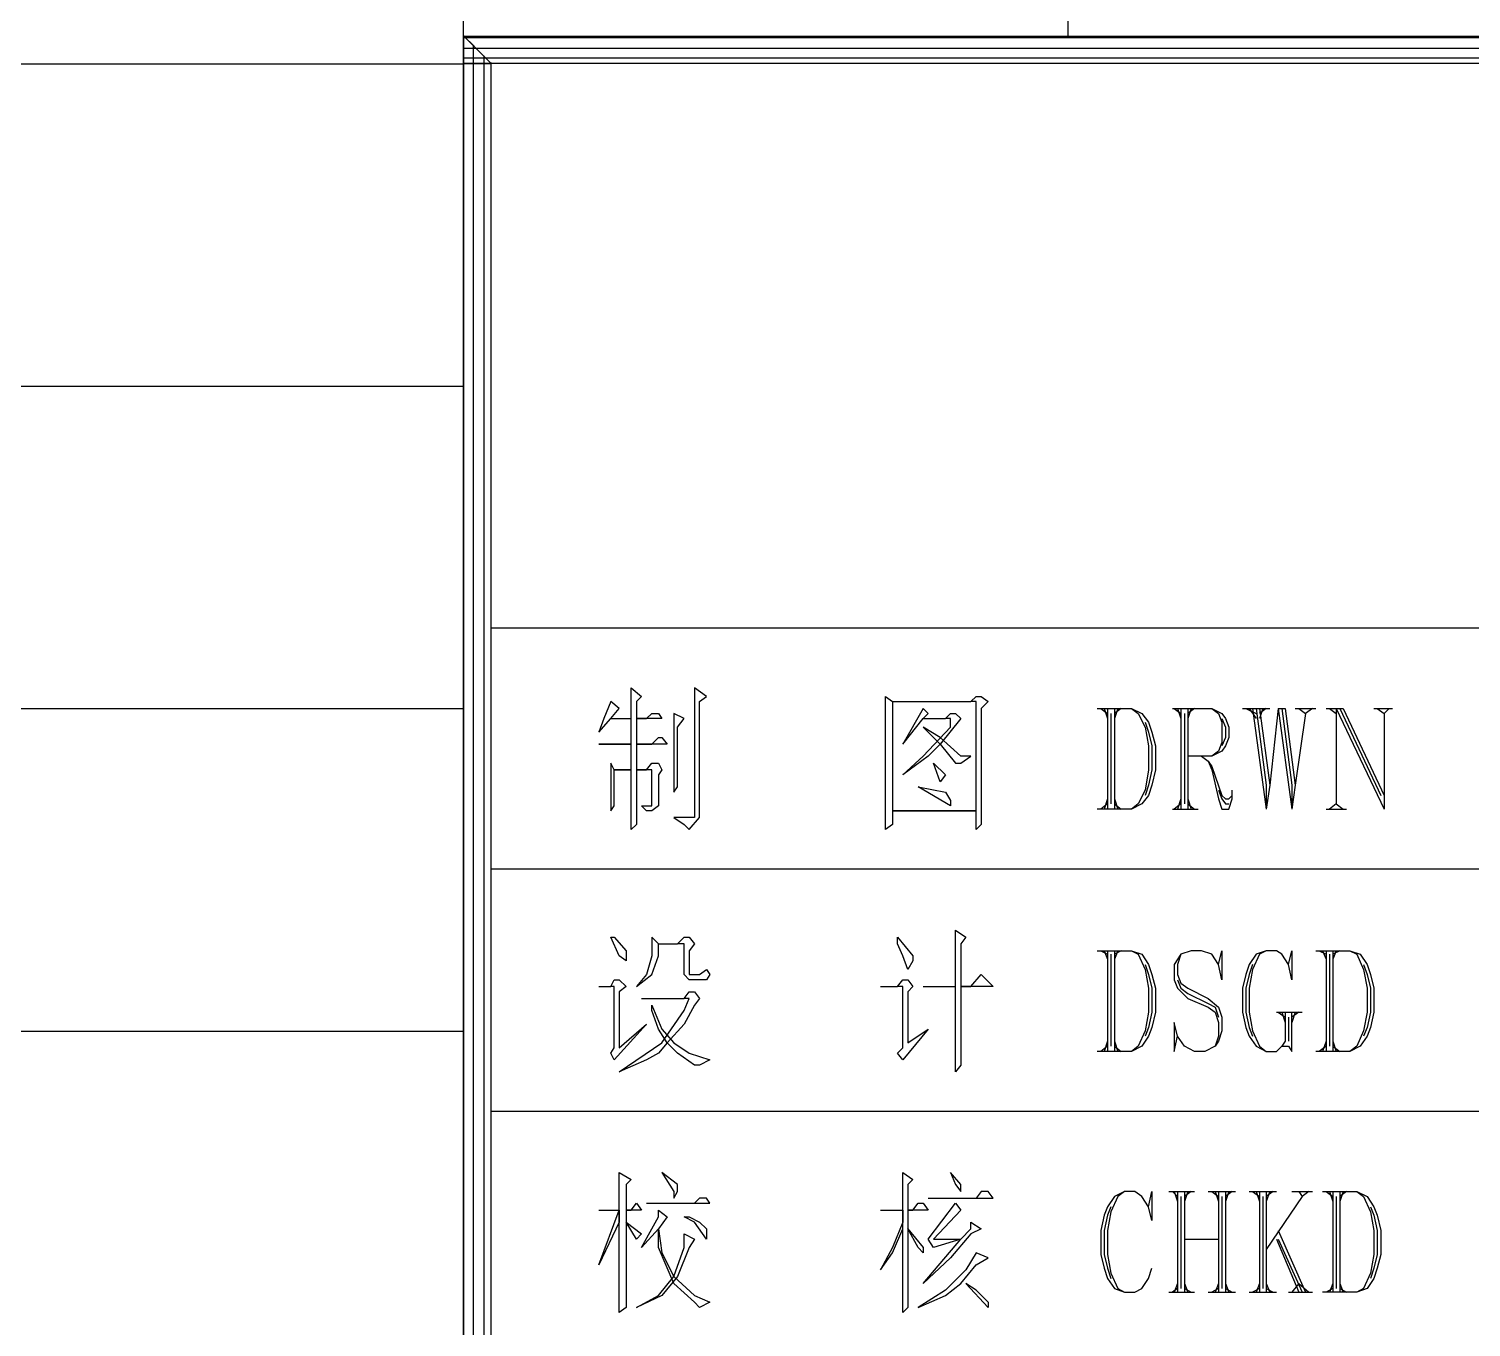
# Model space of a CAD drawing. Extents: x 635 to 1476, y -3 to 591.
# Drawn here: x 1273.6 to 1309.37, y 26.8 to 59.02 of the extents above; entities that cross this region are included whole.
import ezdxf

# ---------------------------------------------------------------- set-up
doc = ezdxf.new("R2010")
doc.units = 0
doc.header["$LTSCALE"] = 3
doc.header["$MEASUREMENT"] = 0
for name, color, linetype in [('1', 21, 'CONTINUOUS'), ('2', 253, 'CONTINUOUS'), ('BORDER', 7, 'CONTINUOUS')]:
    doc.layers.add(name, color=color, linetype=linetype)

msp = doc.modelspace()

# ---------------------------------------------------------------- linework, layer by layer
at = {"layer": '1', "color": 122, "linetype": 'ByBlock'}
for p, q in [((1284.37787, 58.14232), (1103.46444, 58.14232)), ((1284.37787, 50.14232), (1103.46444, 50.14232)), ((1284.37787, 42.14232), (1103.46444, 42.14232)), ((1284.37787, 34.14232), (1103.46444, 34.14232))]:
    msp.add_line(p, q, dxfattribs=at)
at = {"layer": '2', "color": 122}
msp.add_line((1284.37787, 58.83987), (1284.37787, 167.18051), dxfattribs=at)
at = {"layer": '2', "color": 122, "linetype": 'ByBlock'}
msp.add_line((1299.37787, 58.83987), (1299.37787, 167.18051), dxfattribs=at)
at = {"layer": 'BORDER', "color": 122}
for p, q in [((1284.37787, 58.85771), (1284.37787, 7.49492)), ((1284.37787, 7.49492), (1284.37787, 58.85771)), ((1284.37787, 58.83987), (1465.7913, 58.83987)), ((1465.74895, 58.79752), (1284.37787, 58.79752)), ((1285.06879, 58.16237), (1284.3913, 58.83987)), ((1284.64536, 58.5858), (1284.3913, 58.83987)), ((1284.3913, 58.83987), (1285.06879, 58.16237)), ((1284.3913, 58.83987), (1285.74629, 58.83987)), ((1285.70395, 58.79752), (1284.3913, 58.79752)), ((1284.43364, 58.79752), (1284.6877, 58.54346)), ((1284.3913, 58.54346), (1285.44989, 58.54346)), ((1284.63193, 7.74898), (1284.63193, 58.60365)), ((1284.6877, 58.54346), (1465.49489, 58.54346)), ((1284.88599, 58.34958), (1284.88599, 8.00304)), ((1285.19583, 58.2894), (1284.3913, 58.2894)), ((1285.06879, 58.16237), (1284.3913, 58.16237)), ((1284.3913, 58.16237), (1285.06879, 58.16237)), ((1284.3913, 58.16237), (1285.06879, 58.16237)), ((1285.06879, 58.16237), (1284.3913, 58.16237)), ((1465.24083, 58.2894), (1284.94176, 58.2894)), ((1285.05536, 58.18021), (1285.05536, 8.17241)), ((1465.1138, 58.16237), (1285.06879, 58.16237)), ((1465.1138, 44.14663), (1285.06879, 44.14663)), ((1288.54097, 42.66461), (1288.79503, 42.45289)), ((1288.54097, 41.90242), (1288.54097, 42.66461)), ((1290.40409, 42.45289), (1290.10768, 42.66461)), ((1290.10768, 42.66461), (1290.10768, 39.44649)), ((1288.03285, 42.32586), (1287.86347, 41.90242)), ((1288.24457, 42.15649), (1288.03285, 42.32586)), ((1288.79503, 42.45289), (1288.668, 42.32586)), ((1288.668, 42.32586), (1288.668, 41.90242)), ((1290.23471, 42.32586), (1290.40409, 42.45289)), ((1290.23471, 39.44649), (1290.23471, 42.32586)), ((1294.85017, 42.45289), (1295.01954, 42.32586)), ((1294.85017, 39.15009), (1294.85017, 42.45289)), ((1295.01954, 42.32586), (1296.96735, 42.32586)), ((1295.01954, 42.32586), (1295.01954, 39.27712)), ((1296.96735, 42.32586), (1297.09438, 42.45289)), ((1297.09438, 42.32586), (1296.96735, 42.32586)), ((1297.09438, 42.45289), (1297.22141, 42.45289)), ((1297.09438, 39.61587), (1297.09438, 42.32586)), ((1297.22141, 42.45289), (1297.39078, 42.32586)), ((1297.39078, 42.32586), (1297.22141, 42.15649)), ((1287.73644, 41.56368), (1288.03285, 41.90242)), ((1287.86347, 41.90242), (1287.73644, 41.56368)), ((1288.03285, 41.90242), (1288.24457, 42.15649)), ((1288.03285, 41.90242), (1288.54097, 41.90242)), ((1288.54097, 41.26727), (1288.54097, 41.90242)), ((1288.668, 41.90242), (1288.668, 41.26727)), ((1289.30316, 41.90242), (1288.668, 41.90242)), ((1288.668, 41.90242), (1288.92206, 41.90242)), ((1288.92206, 41.90242), (1289.04909, 42.02945)), ((1289.04909, 42.02945), (1289.21847, 42.02945)), ((1289.21847, 42.02945), (1289.30316, 41.90242)), ((1289.85362, 41.90242), (1289.59956, 42.02945)), ((1289.59956, 42.02945), (1289.59956, 40.08165)), ((1289.68425, 41.69071), (1289.85362, 41.90242)), ((1295.78173, 42.15649), (1295.2736, 41.26727)), ((1295.2736, 41.26727), (1295.78173, 41.90242)), ((1295.90876, 42.02945), (1295.78173, 42.15649)), ((1295.78173, 41.90242), (1295.90876, 42.02945)), ((1295.78173, 41.90242), (1296.33219, 41.90242)), ((1296.71329, 41.90242), (1296.20516, 41.26727)), ((1296.33219, 41.90242), (1296.45922, 42.02945)), ((1296.45922, 41.90242), (1296.33219, 41.90242)), ((1296.45922, 42.02945), (1296.58626, 42.02945)), ((1296.45922, 41.69071), (1296.45922, 41.90242)), ((1296.58626, 42.02945), (1296.71329, 41.90242)), ((1297.22141, 42.15649), (1297.22141, 39.27712)), ((1300.10077, 42.15649), (1300.94765, 42.15649)), ((1300.18546, 42.15649), (1300.35484, 42.02945)), ((1300.27015, 42.15649), (1300.35484, 41.90242)), ((1300.35484, 42.15649), (1300.35484, 39.65821)), ((1300.43952, 42.02945), (1300.43952, 39.78524)), ((1300.69358, 42.15649), (1300.52421, 42.02945)), ((1300.6089, 42.15649), (1300.52421, 41.90242)), ((1300.52421, 42.15649), (1300.52421, 39.65821)), ((1300.94765, 42.15649), (1301.11702, 42.02945)), ((1300.94765, 42.15649), (1301.20171, 42.02945)), ((1301.11702, 42.02945), (1301.2864, 41.69071)), ((1301.20171, 42.02945), (1301.37108, 41.81774)), ((1301.96389, 42.15649), (1302.9378, 42.15649)), ((1302.00624, 42.15649), (1302.17561, 42.02945)), ((1302.09092, 42.15649), (1302.17561, 41.90242)), ((1302.17561, 42.15649), (1302.17561, 39.65821)), ((1302.2603, 42.02945), (1302.2603, 39.78524)), ((1302.51436, 42.15649), (1302.34499, 42.02945)), ((1302.42967, 42.15649), (1302.34499, 41.90242)), ((1302.34499, 42.15649), (1302.34499, 39.65821)), ((1302.9378, 42.15649), (1303.10717, 42.02945)), ((1302.9378, 42.15649), (1303.19186, 42.02945)), ((1303.10717, 42.02945), (1303.19186, 41.81774)), ((1303.19186, 42.02945), (1303.27654, 41.90242)), ((1303.19186, 41.90242), (1303.27654, 41.69071)), ((1303.27654, 41.90242), (1303.36123, 41.69071)), ((1303.69998, 42.15649), (1304.37748, 42.15649)), ((1303.78467, 42.15649), (1304.03873, 42.02945)), ((1303.86936, 42.15649), (1304.03873, 41.90242)), ((1303.95404, 42.15649), (1304.29279, 39.65821)), ((1304.03873, 42.15649), (1304.29279, 40.25102)), ((1304.29279, 42.15649), (1304.12342, 42.02945)), ((1304.2081, 42.15649), (1304.12342, 41.90242)), ((1304.12342, 42.15649), (1304.37748, 40.25102)), ((1304.5892, 42.15649), (1304.37748, 40.25102)), ((1304.5892, 42.15649), (1304.75857, 42.15649)), ((1304.5892, 42.15649), (1304.92795, 39.65821)), ((1304.67388, 42.15649), (1304.92795, 40.25102)), ((1304.75857, 42.15649), (1305.01263, 40.25102)), ((1305.01263, 42.15649), (1305.52076, 42.15649)), ((1305.26669, 42.02945), (1305.01263, 40.25102)), ((1305.09732, 42.15649), (1305.26669, 42.02945)), ((1305.43607, 42.15649), (1305.26669, 42.02945)), ((1305.77482, 42.15649), (1306.19825, 42.15649)), ((1305.8595, 42.15649), (1306.02888, 42.02945)), ((1306.02888, 42.15649), (1307.2145, 39.65821)), ((1306.02888, 42.15649), (1306.02888, 39.78524)), ((1306.11357, 42.15649), (1307.12981, 39.99696)), ((1306.19825, 42.15649), (1307.2145, 39.99696)), ((1306.96044, 42.15649), (1307.42622, 42.15649)), ((1307.04513, 42.15649), (1307.2145, 42.02945)), ((1307.34153, 42.15649), (1307.2145, 42.02945)), ((1307.2145, 42.02945), (1307.2145, 39.65821)), ((1289.68425, 40.20868), (1289.68425, 41.69071)), ((1295.78173, 41.69071), (1296.20516, 41.26727)), ((1296.20516, 41.43664), (1295.78173, 41.69071)), ((1295.78173, 40.97086), (1296.45922, 41.69071)), ((1301.2864, 41.81774), (1301.37108, 41.56368)), ((1301.2864, 41.69071), (1301.37108, 41.22493)), ((1301.37108, 41.81774), (1301.45577, 41.56368)), ((1301.37108, 41.56368), (1301.45577, 41.22493)), ((1301.45577, 41.56368), (1301.54046, 41.22493)), ((1303.19186, 41.81774), (1303.19186, 41.30961)), ((1303.27654, 41.69071), (1303.27654, 41.43664)), ((1303.36123, 41.69071), (1303.36123, 41.43664)), ((1287.73644, 41.26727), (1288.54097, 41.26727)), ((1288.54097, 41.26727), (1287.73644, 41.26727)), ((1288.54097, 40.63212), (1288.54097, 41.26727)), ((1289.43019, 41.26727), (1288.668, 41.26727)), ((1288.668, 41.26727), (1289.04909, 41.26727)), ((1288.668, 41.26727), (1288.668, 40.63212)), ((1289.04909, 41.26727), (1289.21847, 41.43664)), ((1289.21847, 41.43664), (1289.30316, 41.43664)), ((1289.30316, 41.43664), (1289.43019, 41.26727)), ((1296.20516, 41.26727), (1295.90876, 40.97086)), ((1296.71329, 40.97086), (1296.20516, 41.43664)), ((1296.20516, 41.26727), (1296.58626, 40.80149)), ((1301.37108, 41.22493), (1301.37108, 40.63212)), ((1301.45577, 41.22493), (1301.45577, 40.63212)), ((1301.54046, 41.22493), (1301.54046, 40.63212)), ((1303.19186, 41.30961), (1303.10717, 41.0979)), ((1303.27654, 41.43664), (1303.19186, 41.22493)), ((1303.27654, 41.22493), (1303.19186, 41.0979)), ((1303.36123, 41.43664), (1303.27654, 41.22493)), ((1288.03285, 40.80149), (1288.03285, 39.61587)), ((1288.11753, 40.63212), (1288.03285, 40.80149)), ((1288.92206, 40.63212), (1289.04909, 40.80149)), ((1289.04909, 40.80149), (1289.21847, 40.80149)), ((1289.21847, 40.80149), (1289.30316, 40.63212)), ((1295.2736, 40.50509), (1295.78173, 40.97086)), ((1295.90876, 40.97086), (1295.2736, 40.50509)), ((1296.20516, 40.33571), (1296.03579, 40.80149)), ((1296.03579, 40.80149), (1296.33219, 40.50509)), ((1296.58626, 40.80149), (1296.71329, 40.80149)), ((1296.96735, 40.97086), (1296.71329, 40.97086)), ((1296.71329, 40.80149), (1296.96735, 40.97086)), ((1302.9378, 40.97086), (1302.34499, 40.97086)), ((1302.68373, 40.97086), (1302.85311, 40.84383)), ((1302.85311, 40.84383), (1302.9378, 40.7168)), ((1302.85311, 40.84383), (1302.9378, 40.63212)), ((1303.10717, 41.0979), (1302.9378, 40.97086)), ((1303.19186, 41.0979), (1302.9378, 40.97086)), ((1288.11753, 40.63212), (1288.54097, 40.63212)), ((1288.11753, 39.7429), (1288.11753, 40.63212)), ((1288.54097, 40.63212), (1288.11753, 40.63212)), ((1288.54097, 39.15009), (1288.54097, 40.63212)), ((1288.668, 40.63212), (1288.668, 39.27712)), ((1289.04909, 40.63212), (1288.668, 40.63212)), ((1288.668, 40.63212), (1288.92206, 40.63212)), ((1289.04909, 39.7429), (1289.04909, 40.63212)), ((1289.30316, 40.63212), (1289.21847, 40.50509)), ((1289.21847, 40.50509), (1289.21847, 39.7429)), ((1296.33219, 40.50509), (1296.20516, 40.33571)), ((1301.37108, 40.63212), (1301.2864, 40.12399)), ((1301.45577, 40.63212), (1301.37108, 40.25102)), ((1301.54046, 40.63212), (1301.45577, 40.25102)), ((1302.9378, 40.7168), (1303.19186, 39.99696)), ((1302.9378, 40.63212), (1303.10717, 39.91227)), ((1289.59956, 40.08165), (1289.68425, 40.20868)), ((1296.45922, 39.7429), (1295.6547, 40.20868)), ((1295.6547, 40.20868), (1296.33219, 40.08165)), ((1296.33219, 40.08165), (1296.45922, 39.86993)), ((1301.2864, 40.12399), (1301.11702, 39.78524)), ((1301.37108, 40.25102), (1301.2864, 39.99696)), ((1301.45577, 40.25102), (1301.37108, 39.99696)), ((1303.10717, 40.12399), (1303.19186, 39.91227)), ((1303.44592, 39.91227), (1303.44592, 40.12399)), ((1304.37748, 40.25102), (1304.29279, 39.65821)), ((1304.29279, 40.25102), (1304.29279, 39.65821)), ((1305.01263, 40.25102), (1304.92795, 39.65821)), ((1304.92795, 40.25102), (1304.92795, 39.65821)), ((1288.03285, 39.61587), (1288.11753, 39.7429)), ((1288.79503, 39.7429), (1289.04909, 39.7429)), ((1288.92206, 39.61587), (1288.79503, 39.7429)), ((1289.21847, 39.7429), (1289.04909, 39.61587)), ((1296.45922, 39.86993), (1296.45922, 39.7429)), ((1300.35484, 39.78524), (1300.18546, 39.65821)), ((1300.35484, 39.91227), (1300.27015, 39.65821)), ((1300.52421, 39.91227), (1300.6089, 39.65821)), ((1300.52421, 39.78524), (1300.69358, 39.65821)), ((1301.11702, 39.78524), (1300.94765, 39.65821)), ((1301.20171, 39.78524), (1300.94765, 39.65821)), ((1301.37108, 39.99696), (1301.20171, 39.78524)), ((1302.17561, 39.78524), (1302.00624, 39.65821)), ((1302.17561, 39.91227), (1302.09092, 39.65821)), ((1302.34499, 39.91227), (1302.42967, 39.65821)), ((1302.34499, 39.78524), (1302.51436, 39.65821)), ((1303.10717, 39.91227), (1303.19186, 39.65821)), ((1303.19186, 39.99696), (1303.27654, 39.91227)), ((1303.19186, 39.91227), (1303.27654, 39.78524)), ((1303.27654, 39.91227), (1303.36123, 39.91227)), ((1303.27654, 39.78524), (1303.36123, 39.78524)), ((1303.36123, 39.91227), (1303.44592, 39.99696)), ((1303.36123, 39.65821), (1303.44592, 39.91227)), ((1306.02888, 39.78524), (1305.8595, 39.65821)), ((1306.02888, 39.78524), (1306.19825, 39.65821)), ((1289.04909, 39.61587), (1288.92206, 39.61587)), ((1289.59956, 39.44649), (1289.85362, 39.27712)), ((1290.10768, 39.44649), (1289.59956, 39.44649)), ((1289.98065, 39.15009), (1290.23471, 39.44649)), ((1295.01954, 39.61587), (1297.09438, 39.61587)), ((1297.09438, 39.61587), (1295.01954, 39.61587)), ((1297.09438, 39.15009), (1297.09438, 39.61587)), ((1300.94765, 39.65821), (1300.10077, 39.65821)), ((1301.96389, 39.65821), (1302.59905, 39.65821)), ((1303.19186, 39.65821), (1303.36123, 39.65821)), ((1305.77482, 39.65821), (1306.28294, 39.65821)), ((1288.668, 39.27712), (1288.54097, 39.15009)), ((1289.85362, 39.27712), (1289.98065, 39.15009)), ((1295.01954, 39.27712), (1294.85017, 39.15009)), ((1297.22141, 39.27712), (1297.09438, 39.15009)), ((1285.06879, 38.17619), (1345.06968, 38.17619)), ((1296.58626, 36.65182), (1296.84032, 36.48244)), ((1296.58626, 35.25448), (1296.58626, 36.65182)), ((1288.24457, 36.01666), (1288.03285, 36.48244)), ((1288.03285, 36.48244), (1288.11753, 36.48244)), ((1288.11753, 36.48244), (1288.41394, 36.14369)), ((1288.41394, 36.14369), (1288.41394, 35.88963)), ((1289.04909, 36.48244), (1289.04909, 36.01666)), ((1289.21847, 36.31307), (1289.04909, 36.48244)), ((1289.21847, 36.31307), (1289.68425, 36.31307)), ((1289.21847, 36.01666), (1289.21847, 36.31307)), ((1289.68425, 36.31307), (1289.85362, 36.48244)), ((1289.85362, 36.31307), (1289.68425, 36.31307)), ((1289.85362, 36.48244), (1289.98065, 36.48244)), ((1289.85362, 35.55088), (1289.85362, 36.31307)), ((1289.98065, 36.48244), (1290.10768, 36.31307)), ((1290.10768, 36.31307), (1289.98065, 36.14369)), ((1289.98065, 36.14369), (1289.98065, 35.55088)), ((1295.14657, 36.31307), (1295.14657, 36.48244)), ((1295.14657, 36.48244), (1295.52767, 36.01666)), ((1295.2736, 36.01666), (1295.14657, 36.31307)), ((1296.84032, 36.48244), (1296.71329, 36.31307)), ((1296.71329, 36.31307), (1296.71329, 35.25448)), ((1300.10077, 36.14369), (1300.94765, 36.14369)), ((1300.18546, 36.14369), (1300.35484, 36.05901)), ((1300.27015, 36.14369), (1300.35484, 35.93198)), ((1300.35484, 36.14369), (1300.35484, 33.64542)), ((1300.69358, 36.14369), (1300.52421, 36.05901)), ((1300.6089, 36.14369), (1300.52421, 35.93198)), ((1300.52421, 36.14369), (1300.52421, 33.64542)), ((1300.94765, 36.14369), (1301.11702, 36.05901)), ((1300.94765, 36.14369), (1301.20171, 36.05901)), ((1302.42967, 36.14369), (1302.17561, 36.05901)), ((1302.68373, 36.14369), (1302.42967, 36.14369)), ((1302.9378, 36.05901), (1302.68373, 36.14369)), ((1303.10717, 35.80494), (1303.19186, 36.14369)), ((1303.19186, 36.14369), (1303.19186, 35.42385)), ((1304.29279, 36.14369), (1304.03873, 36.05901)), ((1304.29279, 36.14369), (1304.12342, 36.05901)), ((1304.54685, 36.14369), (1304.29279, 36.14369)), ((1304.67388, 36.05901), (1304.54685, 36.14369)), ((1304.84326, 35.80494), (1304.92795, 36.14369)), ((1304.92795, 36.14369), (1304.92795, 35.42385)), ((1305.52076, 36.14369), (1306.36763, 36.14369)), ((1305.60544, 36.14369), (1305.77482, 36.05901)), ((1305.69013, 36.14369), (1305.77482, 35.93198)), ((1305.77482, 36.14369), (1305.77482, 33.64542)), ((1306.11357, 36.14369), (1305.94419, 36.05901)), ((1306.02888, 36.14369), (1305.94419, 35.93198)), ((1305.94419, 36.14369), (1305.94419, 33.64542)), ((1306.36763, 36.14369), (1306.537, 36.05901)), ((1306.36763, 36.14369), (1306.62169, 36.05901)), ((1288.41394, 35.88963), (1288.24457, 36.01666)), ((1289.04909, 36.01666), (1288.92206, 35.55088)), ((1289.04909, 35.55088), (1289.21847, 36.01666)), ((1295.40063, 35.67791), (1295.2736, 36.01666)), ((1295.52767, 35.88963), (1295.40063, 35.67791)), ((1295.52767, 36.01666), (1295.52767, 35.88963)), ((1300.43952, 36.05901), (1300.43952, 33.77245)), ((1301.11702, 36.05901), (1301.2864, 35.67791)), ((1301.20171, 36.05901), (1301.37108, 35.80494)), ((1301.2864, 35.80494), (1301.37108, 35.55088)), ((1301.37108, 35.80494), (1301.45577, 35.55088)), ((1302.17561, 36.05901), (1302.00624, 35.80494)), ((1302.00624, 35.80494), (1302.00624, 35.42385)), ((1302.17561, 36.05901), (1302.09092, 35.80494)), ((1302.09092, 35.80494), (1302.09092, 35.55088)), ((1303.10717, 35.80494), (1302.9378, 36.05901)), ((1303.19186, 35.42385), (1303.10717, 35.80494)), ((1303.86936, 35.80494), (1303.78467, 35.55088)), ((1304.03873, 36.05901), (1303.86936, 35.80494)), ((1303.95404, 35.80494), (1303.86936, 35.55088)), ((1304.12342, 36.05901), (1303.95404, 35.67791)), ((1304.84326, 35.80494), (1304.67388, 36.05901)), ((1304.92795, 35.42385), (1304.84326, 35.80494)), ((1305.8595, 36.05901), (1305.8595, 33.77245)), ((1306.537, 36.05901), (1306.70638, 35.67791)), ((1306.62169, 36.05901), (1306.79106, 35.80494)), ((1306.70638, 35.80494), (1306.79106, 35.55088)), ((1306.79106, 35.80494), (1306.87575, 35.55088)), ((1288.03285, 35.25448), (1288.11753, 35.42385)), ((1288.11753, 35.42385), (1288.24457, 35.42385)), ((1288.24457, 35.42385), (1288.41394, 35.25448)), ((1288.668, 35.25448), (1289.04909, 35.55088)), ((1288.92206, 35.55088), (1288.668, 35.25448)), ((1289.98065, 35.42385), (1289.85362, 35.55088)), ((1289.98065, 35.55088), (1290.23471, 35.55088)), ((1290.40409, 35.42385), (1289.98065, 35.42385)), ((1290.23471, 35.55088), (1290.40409, 35.67791)), ((1290.40409, 35.67791), (1290.48878, 35.55088)), ((1290.48878, 35.55088), (1290.40409, 35.42385)), ((1295.14657, 35.25448), (1295.2736, 35.42385)), ((1295.2736, 35.42385), (1295.40063, 35.42385)), ((1295.40063, 35.42385), (1295.52767, 35.25448)), ((1296.96735, 35.25448), (1297.22141, 35.55088)), ((1297.22141, 35.55088), (1297.51781, 35.25448)), ((1301.2864, 35.67791), (1301.37108, 35.21213)), ((1301.37108, 35.55088), (1301.45577, 35.21213)), ((1301.45577, 35.55088), (1301.54046, 35.21213)), ((1302.00624, 35.42385), (1302.09092, 35.21213)), ((1302.09092, 35.55088), (1302.17561, 35.33917)), ((1302.09092, 35.42385), (1302.17561, 35.21213)), ((1303.78467, 35.55088), (1303.69998, 35.21213)), ((1303.86936, 35.55088), (1303.78467, 35.21213)), ((1303.95404, 35.67791), (1303.86936, 35.21213)), ((1306.70638, 35.67791), (1306.79106, 35.21213)), ((1306.79106, 35.55088), (1306.87575, 35.21213)), ((1306.87575, 35.55088), (1306.96044, 35.21213)), ((1287.73644, 35.25448), (1288.03285, 35.25448)), ((1288.11753, 35.25448), (1288.03285, 35.25448)), ((1288.11753, 33.73011), (1288.11753, 35.25448)), ((1288.41394, 35.25448), (1288.24457, 35.12745)), ((1288.24457, 35.12745), (1288.24457, 33.73011)), ((1289.85362, 34.95807), (1289.98065, 35.12745)), ((1289.98065, 35.12745), (1290.10768, 35.12745)), ((1290.10768, 35.12745), (1290.23471, 34.95807)), ((1294.72314, 35.25448), (1295.14657, 35.25448)), ((1295.2736, 35.25448), (1295.14657, 35.25448)), ((1295.2736, 33.73011), (1295.2736, 35.25448)), ((1295.52767, 35.25448), (1295.40063, 35.12745)), ((1295.40063, 35.12745), (1295.40063, 33.85714)), ((1295.78173, 35.25448), (1296.58626, 35.25448)), ((1296.58626, 33.1373), (1296.58626, 35.25448)), ((1296.71329, 35.25448), (1296.71329, 33.30667)), ((1297.51781, 35.25448), (1296.71329, 35.25448)), ((1296.71329, 35.25448), (1296.96735, 35.25448)), ((1301.37108, 35.21213), (1301.37108, 34.61932)), ((1301.45577, 35.21213), (1301.45577, 34.61932)), ((1301.54046, 35.21213), (1301.54046, 34.61932)), ((1302.09092, 35.21213), (1302.34499, 34.95807)), ((1302.17561, 35.33917), (1302.34499, 35.21213)), ((1302.17561, 35.21213), (1302.34499, 35.0851)), ((1302.34499, 35.21213), (1302.85311, 34.95807)), ((1302.34499, 35.0851), (1302.85311, 34.83104)), ((1303.69998, 35.21213), (1303.69998, 34.61932)), ((1303.78467, 35.21213), (1303.78467, 34.61932)), ((1303.86936, 35.21213), (1303.86936, 34.61932)), ((1306.79106, 35.21213), (1306.79106, 34.61932)), ((1306.87575, 35.21213), (1306.87575, 34.61932)), ((1306.96044, 35.21213), (1306.96044, 34.61932)), ((1288.79503, 34.95807), (1289.85362, 34.95807)), ((1289.04909, 34.66167), (1289.04909, 34.7887)), ((1289.04909, 34.7887), (1289.30316, 34.19589)), ((1289.98065, 34.95807), (1289.85362, 34.95807)), ((1289.85362, 34.66167), (1289.98065, 34.95807)), ((1290.10768, 34.7887), (1289.85362, 34.32292)), ((1290.23471, 34.95807), (1290.10768, 34.7887)), ((1302.34499, 34.95807), (1302.85311, 34.74635)), ((1302.85311, 34.95807), (1303.10717, 34.74635)), ((1302.85311, 34.83104), (1303.02248, 34.74635)), ((1302.85311, 34.74635), (1303.02248, 34.61932)), ((1303.02248, 34.74635), (1303.10717, 34.49229)), ((1303.10717, 34.74635), (1303.19186, 34.49229)), ((1289.21847, 34.19589), (1289.04909, 34.66167)), ((1289.30316, 33.85714), (1289.85362, 34.66167)), ((1301.37108, 34.61932), (1301.2864, 34.15354)), ((1301.45577, 34.61932), (1301.37108, 34.23823)), ((1301.54046, 34.61932), (1301.45577, 34.23823)), ((1302.00624, 34.36526), (1302.00624, 33.64542)), ((1302.09092, 34.02651), (1302.00624, 34.36526)), ((1303.02248, 34.61932), (1303.10717, 34.36526)), ((1303.10717, 34.36526), (1303.10717, 34.02651)), ((1303.19186, 34.49229), (1303.19186, 34.15354)), ((1303.69998, 34.61932), (1303.78467, 34.23823)), ((1303.78467, 34.61932), (1303.86936, 34.23823)), ((1303.86936, 34.61932), (1303.95404, 34.15354)), ((1304.54685, 34.61932), (1305.18201, 34.61932)), ((1304.5892, 34.61932), (1304.75857, 34.49229)), ((1304.67388, 34.61932), (1304.75857, 34.36526)), ((1304.75857, 34.61932), (1304.75857, 33.89948)), ((1304.84326, 34.49229), (1304.84326, 33.89948)), ((1305.09732, 34.61932), (1304.92795, 34.49229)), ((1305.01263, 34.61932), (1304.92795, 34.36526)), ((1304.92795, 33.64542), (1304.92795, 34.61932)), ((1306.79106, 34.61932), (1306.70638, 34.15354)), ((1306.87575, 34.61932), (1306.79106, 34.23823)), ((1306.96044, 34.61932), (1306.87575, 34.23823)), ((1288.92206, 34.32292), (1288.11753, 33.4337)), ((1288.24457, 33.73011), (1288.92206, 34.32292)), ((1289.43019, 33.85714), (1289.21847, 34.19589)), ((1289.30316, 34.19589), (1289.59956, 33.85714)), ((1289.85362, 34.32292), (1289.43019, 33.85714)), ((1295.90876, 34.19589), (1295.2736, 33.4337)), ((1295.40063, 33.85714), (1295.90876, 34.19589)), ((1301.2864, 34.15354), (1301.11702, 33.77245)), ((1301.37108, 34.02651), (1301.20171, 33.77245)), ((1301.37108, 34.23823), (1301.2864, 34.02651)), ((1301.45577, 34.23823), (1301.37108, 34.02651)), ((1302.00624, 33.64542), (1302.09092, 34.02651)), ((1302.2603, 33.77245), (1302.09092, 34.02651)), ((1303.10717, 34.02651), (1303.02248, 33.77245)), ((1303.19186, 34.15354), (1303.10717, 33.89948)), ((1303.78467, 34.23823), (1303.86936, 34.02651)), ((1303.86936, 34.23823), (1303.95404, 34.02651)), ((1303.86936, 34.02651), (1304.03873, 33.77245)), ((1303.95404, 34.15354), (1304.12342, 33.77245)), ((1306.70638, 34.15354), (1306.537, 33.77245)), ((1306.79106, 34.02651), (1306.62169, 33.77245)), ((1306.79106, 34.23823), (1306.70638, 34.02651)), ((1306.87575, 34.23823), (1306.79106, 34.02651)), ((1288.03285, 33.60308), (1288.11753, 33.73011)), ((1288.24457, 33.1373), (1289.30316, 33.85714)), ((1289.43019, 33.85714), (1289.21847, 33.60308)), ((1289.68425, 33.60308), (1289.43019, 33.85714)), ((1289.59956, 33.85714), (1289.98065, 33.60308)), ((1295.14657, 33.60308), (1295.2736, 33.73011)), ((1300.94765, 33.64542), (1300.10077, 33.64542)), ((1300.35484, 33.77245), (1300.18546, 33.64542)), ((1300.35484, 33.89948), (1300.27015, 33.64542)), ((1300.52421, 33.89948), (1300.6089, 33.64542)), ((1300.52421, 33.77245), (1300.69358, 33.64542)), ((1301.11702, 33.77245), (1300.94765, 33.64542)), ((1301.20171, 33.77245), (1300.94765, 33.64542)), ((1302.51436, 33.64542), (1302.2603, 33.77245)), ((1302.76842, 33.64542), (1302.51436, 33.64542)), ((1303.02248, 33.77245), (1302.76842, 33.64542)), ((1303.10717, 33.89948), (1303.02248, 33.77245)), ((1304.03873, 33.77245), (1304.29279, 33.64542)), ((1304.12342, 33.77245), (1304.29279, 33.64542)), ((1304.29279, 33.64542), (1304.54685, 33.64542)), ((1304.54685, 33.64542), (1304.67388, 33.77245)), ((1304.75857, 33.89948), (1304.67388, 33.77245)), ((1304.67388, 33.77245), (1304.84326, 33.77245)), ((1304.84326, 33.77245), (1304.92795, 33.64542)), ((1306.36763, 33.64542), (1305.52076, 33.64542)), ((1305.77482, 33.77245), (1305.60544, 33.64542)), ((1305.77482, 33.89948), (1305.69013, 33.64542)), ((1305.94419, 33.89948), (1306.02888, 33.64542)), ((1305.94419, 33.77245), (1306.11357, 33.64542)), ((1306.537, 33.77245), (1306.36763, 33.64542)), ((1306.62169, 33.77245), (1306.36763, 33.64542)), ((1288.11753, 33.4337), (1288.03285, 33.60308)), ((1288.92206, 33.4337), (1288.24457, 33.1373)), ((1289.21847, 33.60308), (1288.92206, 33.4337)), ((1290.10768, 33.30667), (1289.68425, 33.60308)), ((1289.98065, 33.60308), (1290.48878, 33.4337)), ((1290.23471, 33.30667), (1290.10768, 33.30667)), ((1290.48878, 33.4337), (1290.23471, 33.30667)), ((1295.2736, 33.4337), (1295.14657, 33.60308)), ((1296.71329, 33.30667), (1296.58626, 33.1373)), ((1285.06879, 32.1634), (1345.06968, 32.1634)), ((1288.24457, 30.63903), (1288.54097, 30.46965)), ((1288.24457, 29.70747), (1288.24457, 30.63903)), ((1288.54097, 30.46965), (1288.41394, 30.34262)), ((1289.30316, 30.63903), (1289.59956, 30.17325)), ((1289.68425, 30.34262), (1289.30316, 30.63903)), ((1295.2736, 29.24169), (1295.2736, 30.63903)), ((1295.2736, 30.63903), (1295.52767, 30.46965)), ((1295.52767, 30.46965), (1295.40063, 30.34262)), ((1296.71329, 30.34262), (1296.45922, 30.63903)), ((1296.45922, 30.63903), (1296.58626, 30.34262)), ((1288.41394, 30.34262), (1288.41394, 29.70747)), ((1289.59956, 30.17325), (1289.59956, 30.00387)), ((1289.59956, 30.00387), (1289.68425, 30.17325)), ((1289.68425, 30.17325), (1289.68425, 30.34262)), ((1295.40063, 30.34262), (1295.40063, 29.70747)), ((1296.58626, 30.34262), (1296.71329, 30.17325)), ((1296.71329, 30.17325), (1296.71329, 30.34262)), ((1297.22141, 30.17325), (1297.09438, 30.00387)), ((1297.39078, 30.17325), (1297.22141, 30.17325)), ((1297.51781, 30.00387), (1297.39078, 30.17325)), ((1300.77827, 30.17325), (1300.52421, 30.04621)), ((1300.77827, 30.17325), (1300.6089, 30.04621)), ((1301.03233, 30.17325), (1300.77827, 30.17325)), ((1301.20171, 30.04621), (1301.03233, 30.17325)), ((1301.37108, 29.79215), (1301.45577, 30.17325)), ((1301.45577, 30.17325), (1301.45577, 29.4534)), ((1301.87921, 30.17325), (1302.51436, 30.17325)), ((1301.96389, 30.17325), (1302.09092, 30.04621)), ((1302.00624, 30.17325), (1302.09092, 29.91918)), ((1302.09092, 30.17325), (1302.09092, 27.67497)), ((1302.2603, 30.17325), (1302.2603, 27.67497)), ((1302.42967, 30.17325), (1302.2603, 30.04621)), ((1302.34499, 30.17325), (1302.2603, 29.91918)), ((1302.85311, 30.17325), (1303.53061, 30.17325)), ((1302.9378, 30.17325), (1303.10717, 30.04621)), ((1303.02248, 30.17325), (1303.10717, 29.91918)), ((1303.10717, 30.17325), (1303.10717, 27.67497)), ((1303.27654, 30.17325), (1303.27654, 27.67497)), ((1303.44592, 30.17325), (1303.27654, 30.04621)), ((1303.36123, 30.17325), (1303.27654, 29.91918)), ((1303.86936, 30.17325), (1304.54685, 30.17325)), ((1303.95404, 30.17325), (1304.12342, 30.04621)), ((1304.03873, 30.17325), (1304.12342, 29.91918)), ((1304.12342, 30.17325), (1304.12342, 27.67497)), ((1304.29279, 30.17325), (1304.29279, 27.67497)), ((1304.46217, 30.17325), (1304.29279, 30.04621)), ((1304.37748, 30.17325), (1304.29279, 29.91918)), ((1304.92795, 30.17325), (1305.43607, 30.17325)), ((1305.09732, 30.17325), (1305.18201, 30.04621)), ((1305.35138, 30.17325), (1305.18201, 30.04621)), ((1305.69013, 30.17325), (1306.537, 30.17325)), ((1305.77482, 30.17325), (1305.94419, 30.04621)), ((1305.8595, 30.17325), (1305.94419, 29.91918)), ((1305.94419, 30.17325), (1305.94419, 27.67497)), ((1306.11357, 30.17325), (1306.11357, 27.67497)), ((1306.28294, 30.17325), (1306.11357, 30.04621)), ((1306.19825, 30.17325), (1306.11357, 29.91918)), ((1306.537, 30.17325), (1306.70638, 30.04621)), ((1306.537, 30.17325), (1306.79106, 30.04621)), ((1287.73644, 28.35247), (1288.24457, 29.70747)), ((1287.73644, 29.70747), (1288.24457, 29.70747)), ((1288.24457, 29.70747), (1288.24457, 29.41106)), ((1288.24457, 27.16685), (1288.24457, 29.70747)), ((1288.41394, 29.70747), (1288.41394, 29.41106)), ((1288.79503, 29.70747), (1288.41394, 29.70747)), ((1288.41394, 29.70747), (1288.54097, 29.70747)), ((1288.54097, 29.70747), (1288.668, 29.87684)), ((1288.668, 29.87684), (1288.79503, 29.70747)), ((1288.92206, 29.87684), (1290.48878, 29.87684)), ((1289.21847, 29.53809), (1289.21847, 29.70747)), ((1289.21847, 29.70747), (1289.43019, 29.53809)), ((1290.23471, 30.00387), (1290.10768, 29.87684)), ((1290.40409, 30.00387), (1290.23471, 30.00387)), ((1290.48878, 29.87684), (1290.40409, 30.00387)), ((1294.72314, 29.70747), (1295.2736, 29.70747)), ((1295.2736, 27.16685), (1295.2736, 29.70747)), ((1295.2736, 29.70747), (1295.2736, 29.41106)), ((1295.40063, 29.70747), (1295.52767, 29.70747)), ((1295.90876, 29.70747), (1295.40063, 29.70747)), ((1295.40063, 29.70747), (1295.40063, 29.24169)), ((1295.52767, 29.70747), (1295.6547, 29.87684)), ((1295.6547, 29.87684), (1295.78173, 29.87684)), ((1295.78173, 29.87684), (1295.90876, 29.70747)), ((1295.90876, 30.00387), (1297.51781, 30.00387)), ((1295.90876, 28.98762), (1296.58626, 29.87684)), ((1296.71329, 29.70747), (1296.03579, 28.98762)), ((1296.58626, 29.87684), (1296.71329, 29.70747)), ((1300.35484, 29.79215), (1300.27015, 29.58044)), ((1300.52421, 30.04621), (1300.35484, 29.79215)), ((1300.43952, 29.79215), (1300.35484, 29.58044)), ((1300.6089, 30.04621), (1300.43952, 29.66512)), ((1301.37108, 29.79215), (1301.20171, 30.04621)), ((1301.45577, 29.4534), (1301.37108, 29.79215)), ((1302.17561, 30.04621), (1302.17561, 27.75966)), ((1303.19186, 30.04621), (1303.19186, 27.75966)), ((1304.2081, 30.04621), (1304.2081, 27.75966)), ((1305.18201, 30.04621), (1304.29279, 28.73356)), ((1306.02888, 30.04621), (1306.02888, 27.75966)), ((1306.70638, 30.04621), (1306.87575, 29.66512)), ((1306.79106, 30.04621), (1306.96044, 29.79215)), ((1306.87575, 29.79215), (1306.96044, 29.58044)), ((1306.96044, 29.79215), (1307.04513, 29.58044)), ((1288.24457, 29.41106), (1287.73644, 28.35247)), ((1288.41394, 29.41106), (1288.41394, 27.29388)), ((1288.668, 28.98762), (1288.41394, 29.41106)), ((1288.41394, 29.41106), (1288.79503, 29.11466)), ((1289.04909, 29.24169), (1289.21847, 29.53809)), ((1289.43019, 29.53809), (1289.21847, 29.24169)), ((1290.10768, 29.41106), (1289.85362, 29.53809)), ((1289.85362, 29.53809), (1289.98065, 29.53809)), ((1289.98065, 29.53809), (1290.23471, 29.41106)), ((1290.40409, 28.98762), (1290.10768, 29.41106)), ((1290.23471, 29.41106), (1290.40409, 29.24169)), ((1295.2736, 29.41106), (1295.01954, 28.77591)), ((1296.96735, 29.41106), (1297.22141, 29.24169)), ((1296.96735, 29.24169), (1296.96735, 29.41106)), ((1300.27015, 29.58044), (1300.18546, 29.19934)), ((1300.35484, 29.58044), (1300.27015, 29.19934)), ((1300.43952, 29.66512), (1300.35484, 29.19934)), ((1306.87575, 29.66512), (1306.96044, 29.19934)), ((1306.96044, 29.58044), (1307.04513, 29.19934)), ((1307.04513, 29.58044), (1307.12981, 29.19934)), ((1288.79503, 29.11466), (1288.668, 28.98762)), ((1288.79503, 28.77591), (1289.04909, 29.24169)), ((1289.21847, 29.24169), (1288.79503, 28.77591)), ((1289.21847, 28.77591), (1289.21847, 29.24169)), ((1289.21847, 29.24169), (1289.30316, 28.64888)), ((1289.85362, 29.11466), (1290.10768, 28.98762)), ((1289.85362, 28.77591), (1289.85362, 29.11466)), ((1290.10768, 28.98762), (1289.98065, 28.77591)), ((1290.40409, 29.24169), (1290.40409, 28.98762)), ((1295.01954, 28.64888), (1295.2736, 29.24169)), ((1295.40063, 29.24169), (1295.78173, 28.77591)), ((1295.6547, 28.77591), (1295.40063, 29.24169)), ((1295.40063, 29.24169), (1295.40063, 27.29388)), ((1295.78173, 27.88669), (1296.71329, 28.98762)), ((1296.03579, 28.77591), (1295.90876, 28.98762)), ((1296.03579, 28.98762), (1296.71329, 28.98762)), ((1296.71329, 28.98762), (1296.03579, 28.77591)), ((1296.96735, 29.11466), (1296.45922, 28.52185)), ((1296.71329, 28.98762), (1296.96735, 29.24169)), ((1297.22141, 29.24169), (1296.96735, 29.11466)), ((1300.18546, 29.19934), (1300.18546, 28.60653)), ((1300.27015, 29.19934), (1300.27015, 28.60653)), ((1300.35484, 29.19934), (1300.35484, 28.60653)), ((1302.2603, 28.98762), (1303.10717, 28.98762)), ((1304.54685, 28.98762), (1305.09732, 27.67497)), ((1304.5892, 29.19934), (1305.26669, 27.67497)), ((1304.5892, 28.98762), (1305.18201, 27.67497)), ((1306.96044, 29.19934), (1306.96044, 28.60653)), ((1307.04513, 29.19934), (1307.04513, 28.60653)), ((1307.12981, 29.19934), (1307.12981, 28.60653)), ((1289.59956, 27.88669), (1289.21847, 28.77591)), ((1289.30316, 28.64888), (1289.59956, 28.05607)), ((1289.59956, 28.05607), (1289.85362, 28.77591)), ((1289.98065, 28.77591), (1289.68425, 28.05607)), ((1295.01954, 28.77591), (1294.72314, 28.22544)), ((1294.72314, 28.22544), (1295.01954, 28.64888)), ((1295.78173, 28.64888), (1295.6547, 28.77591)), ((1295.78173, 28.77591), (1295.78173, 28.64888)), ((1297.09438, 28.64888), (1296.84032, 28.22544)), ((1297.39078, 28.52185), (1297.09438, 28.64888)), ((1296.45922, 28.52185), (1295.78173, 27.88669)), ((1296.71329, 27.88669), (1297.09438, 28.35247)), ((1297.09438, 28.35247), (1297.39078, 28.52185)), ((1300.18546, 28.60653), (1300.27015, 28.26778)), ((1300.27015, 28.60653), (1300.35484, 28.26778)), ((1300.27015, 28.26778), (1300.35484, 28.01372)), ((1300.35484, 28.60653), (1300.43952, 28.14075)), ((1300.35484, 28.26778), (1300.43952, 28.01372)), ((1301.37108, 28.01372), (1301.45577, 28.26778)), ((1306.96044, 28.60653), (1306.87575, 28.14075)), ((1306.96044, 28.26778), (1306.87575, 28.01372)), ((1307.04513, 28.60653), (1306.96044, 28.26778)), ((1307.04513, 28.26778), (1306.96044, 28.01372)), ((1307.12981, 28.60653), (1307.04513, 28.26778)), ((1289.21847, 27.59029), (1289.59956, 28.05607)), ((1289.68425, 28.05607), (1289.30316, 27.59029)), ((1289.59956, 28.05607), (1290.10768, 27.59029)), ((1296.84032, 28.22544), (1296.33219, 27.71732)), ((1300.35484, 28.01372), (1300.52421, 27.75966)), ((1300.43952, 28.14075), (1300.6089, 27.75966)), ((1301.20171, 27.75966), (1301.37108, 28.01372)), ((1306.87575, 28.14075), (1306.70638, 27.75966)), ((1306.96044, 28.01372), (1306.79106, 27.75966)), ((1288.668, 27.29388), (1289.21847, 27.59029)), ((1289.30316, 27.59029), (1288.668, 27.29388)), ((1290.10768, 27.42091), (1289.59956, 27.88669)), ((1290.10768, 27.59029), (1290.48878, 27.42091)), ((1296.33219, 27.71732), (1295.6547, 27.29388)), ((1295.6547, 27.29388), (1296.33219, 27.59029)), ((1296.33219, 27.59029), (1296.71329, 27.88669)), ((1297.39078, 27.29388), (1296.84032, 27.88669)), ((1297.09438, 27.71732), (1296.84032, 27.88669)), ((1297.09438, 27.71732), (1297.39078, 27.42091)), ((1300.52421, 27.75966), (1300.77827, 27.67497)), ((1300.6089, 27.75966), (1300.77827, 27.67497)), ((1300.77827, 27.67497), (1301.03233, 27.67497)), ((1301.03233, 27.67497), (1301.20171, 27.75966)), ((1301.87921, 27.67497), (1302.51436, 27.67497)), ((1302.09092, 27.75966), (1301.96389, 27.67497)), ((1302.09092, 27.88669), (1302.00624, 27.67497)), ((1302.2603, 27.88669), (1302.34499, 27.67497)), ((1302.2603, 27.75966), (1302.42967, 27.67497)), ((1302.85311, 27.67497), (1303.53061, 27.67497)), ((1303.10717, 27.75966), (1302.9378, 27.67497)), ((1303.10717, 27.88669), (1303.02248, 27.67497)), ((1303.27654, 27.88669), (1303.36123, 27.67497)), ((1303.27654, 27.75966), (1303.44592, 27.67497)), ((1303.86936, 27.67497), (1304.54685, 27.67497)), ((1304.12342, 27.75966), (1303.95404, 27.67497)), ((1304.12342, 27.88669), (1304.03873, 27.67497)), ((1304.29279, 27.88669), (1304.37748, 27.67497)), ((1304.29279, 27.75966), (1304.46217, 27.67497)), ((1304.84326, 27.67497), (1305.43607, 27.67497)), ((1305.09732, 27.88669), (1304.92795, 27.67497)), ((1305.09732, 27.88669), (1305.35138, 27.67497)), ((1306.537, 27.67497), (1305.69013, 27.67497)), ((1305.94419, 27.75966), (1305.77482, 27.67497)), ((1305.94419, 27.88669), (1305.8595, 27.67497)), ((1306.11357, 27.88669), (1306.19825, 27.67497)), ((1306.11357, 27.75966), (1306.28294, 27.67497)), ((1306.70638, 27.75966), (1306.537, 27.67497)), ((1306.79106, 27.75966), (1306.537, 27.67497)), ((1288.41394, 27.29388), (1288.24457, 27.16685)), ((1290.23471, 27.29388), (1290.10768, 27.42091)), ((1290.48878, 27.42091), (1290.23471, 27.29388)), ((1295.40063, 27.29388), (1295.2736, 27.16685)), ((1297.39078, 27.42091), (1297.39078, 27.29388))]:
    msp.add_line(p, q, dxfattribs=at)

doc.saveas('drawing.dxf')
